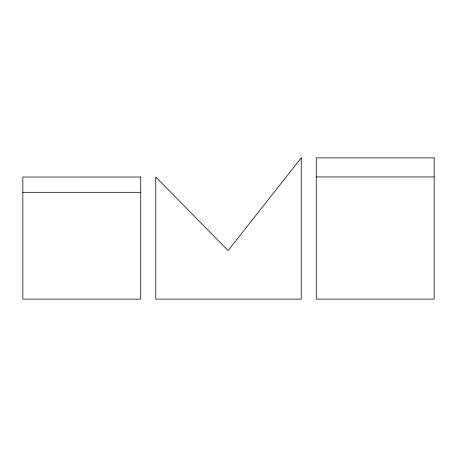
<?xml version="1.0" encoding="UTF-8"?>
<svg xmlns="http://www.w3.org/2000/svg" width="457" height="457" viewBox="0 0 457 457"><rect width="100%" height="100%" fill="white"/><g stroke="black" fill="none" stroke-linecap="round" stroke-linejoin="round"><path stroke-width="0.69" d="M316.278 176.95L434.15 176.95M22.85 192.323L140.722 192.317M301.232 157.882L228.089 250.579L155.768 177.013L155.768 299.118L301.232 299.118L301.232 157.882M434.15 157.882L316.278 157.882L316.278 299.118L434.15 299.118L434.15 157.882M140.722 177.013L22.85 177.019L22.85 299.118L140.722 299.118L140.722 177.013"/></g></svg>
